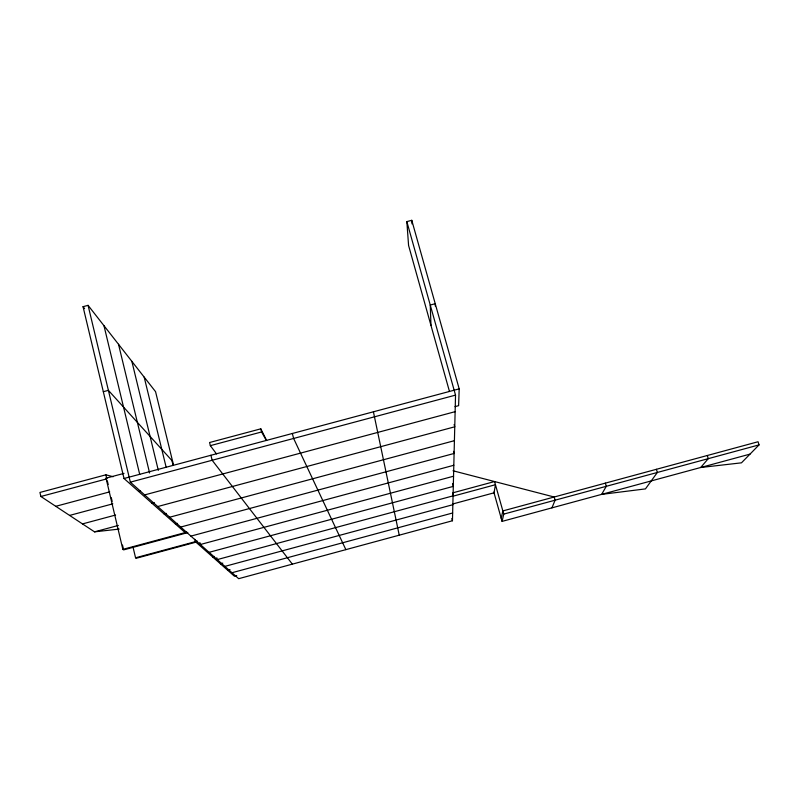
<?xml version="1.0" encoding="UTF-8"?>
<svg xmlns="http://www.w3.org/2000/svg" width="799" height="799" viewBox="0 0 799 799"><rect width="100%" height="100%" fill="white"/><g stroke="black" fill="none" stroke-linecap="round" stroke-linejoin="round"><path stroke-width="1.2" d="M185.768 533.153L124.015 478.511L83.046 306.676L88.07 305.348L130.337 482.157L238.671 578.686L452.454 520.758L455.53 395.125L406.841 221.613L411.775 220.314L459.185 388.853L458.616 405.672L455.011 406.641M501.213 518.281L502.851 510.921L758.061 441.747L759.05 444.893L741.472 462.831L700.683 467.505L708.264 458.656L707.295 455.51M750.001 454.122L502.082 521.387L503.75 514.107L494.561 481.547L452.813 492.833M551.929 507.864L555.095 500.194L554.166 497.008L453.003 470.771M236.724 575.65L234.487 576.259L195.385 541.662L194.796 539.265M503.75 514.107L759.05 444.893M175.381 523.964L177.538 523.385M180.724 527.05L454.102 453.462L453.522 451.375M124.005 473.368L106.037 478.172L122.856 549.372L186.916 532.114M187.835 532.593L123.635 549.882L122.856 549.372M190.901 536.119L453.812 465.268M132.994 546.975L135.56 557.792L197.373 541.123M197.533 541.742L136.279 558.261L135.56 557.792M453.542 476.214L200.329 544.519L199.85 542.551M209.088 552.329L453.293 486.381L452.514 483.575M212.634 556.923L214.492 556.424M452.494 496.329L495.45 484.713L494.032 492.823L452.514 504.049M220.404 563.794L222.791 563.145M224.869 566.381L452.843 504.708M227.675 570.226L229.982 569.597M231.99 572.733L452.643 512.988M266.656 440.509L260.794 428.833L209.568 442.516L210.347 445.652L261.593 431.959L266.327 440.459M113.128 476.723L105.887 474.816L39.95 492.444L40.869 496.489L94.522 531.844L119.191 529.088M40.869 496.489L106.846 478.851L106.037 478.172M124.015 478.511L459.185 388.853M130.337 482.157L455.53 395.125M55.76 506.306L109.703 491.864M138.597 491.415L140.554 490.896M144.639 494.911L455.13 411.675M69.593 515.425L112.839 503.829M151.92 503.2L154.257 502.571M82.487 523.914L115.605 515.025M157.713 506.546L454.751 426.806L454.122 424.539M94.522 531.844L118.342 525.452M164.135 514.017L166.382 513.407M169.688 517.223L454.411 440.678M103.321 391.7L108.394 390.361L172.584 461.273M83.046 306.676L84.594 308.614M88.07 305.348L155.565 391.68L173.473 464.868M292.344 564.144L212.154 460.264L210.916 455.27M210.347 445.652L216.479 453.912M345.867 549.642L293.632 438.461L292.334 433.487M656.388 469.303L657.347 472.469L645.452 488.898L601.647 494.371L606.291 486.311L605.352 483.135M493.832 492.124L502.082 521.387M449.438 391.37L408.579 245.463L406.841 221.613M452.564 494.052L453.063 495.859L217.248 559.6L216.799 557.762M451.844 518.561L452.454 520.758M373.413 411.795L399.24 535.18M260.794 428.833L261.593 431.959M171.935 460.554L173.113 465.358M144.18 377.118L166.182 467.395M131.865 361.368L158.322 470.361M118.512 344.279L149.603 473.008M103.97 325.682L139.725 474.466M105.887 474.816L106.746 478.441M107.316 480.848L108.175 484.464M111.301 497.717L112.16 501.343M122.497 545.068L123.346 548.683M411.775 220.314L412.004 223.9M430.971 325.423L430.252 305.048L435.235 303.72L435.295 306.127"/></g></svg>
